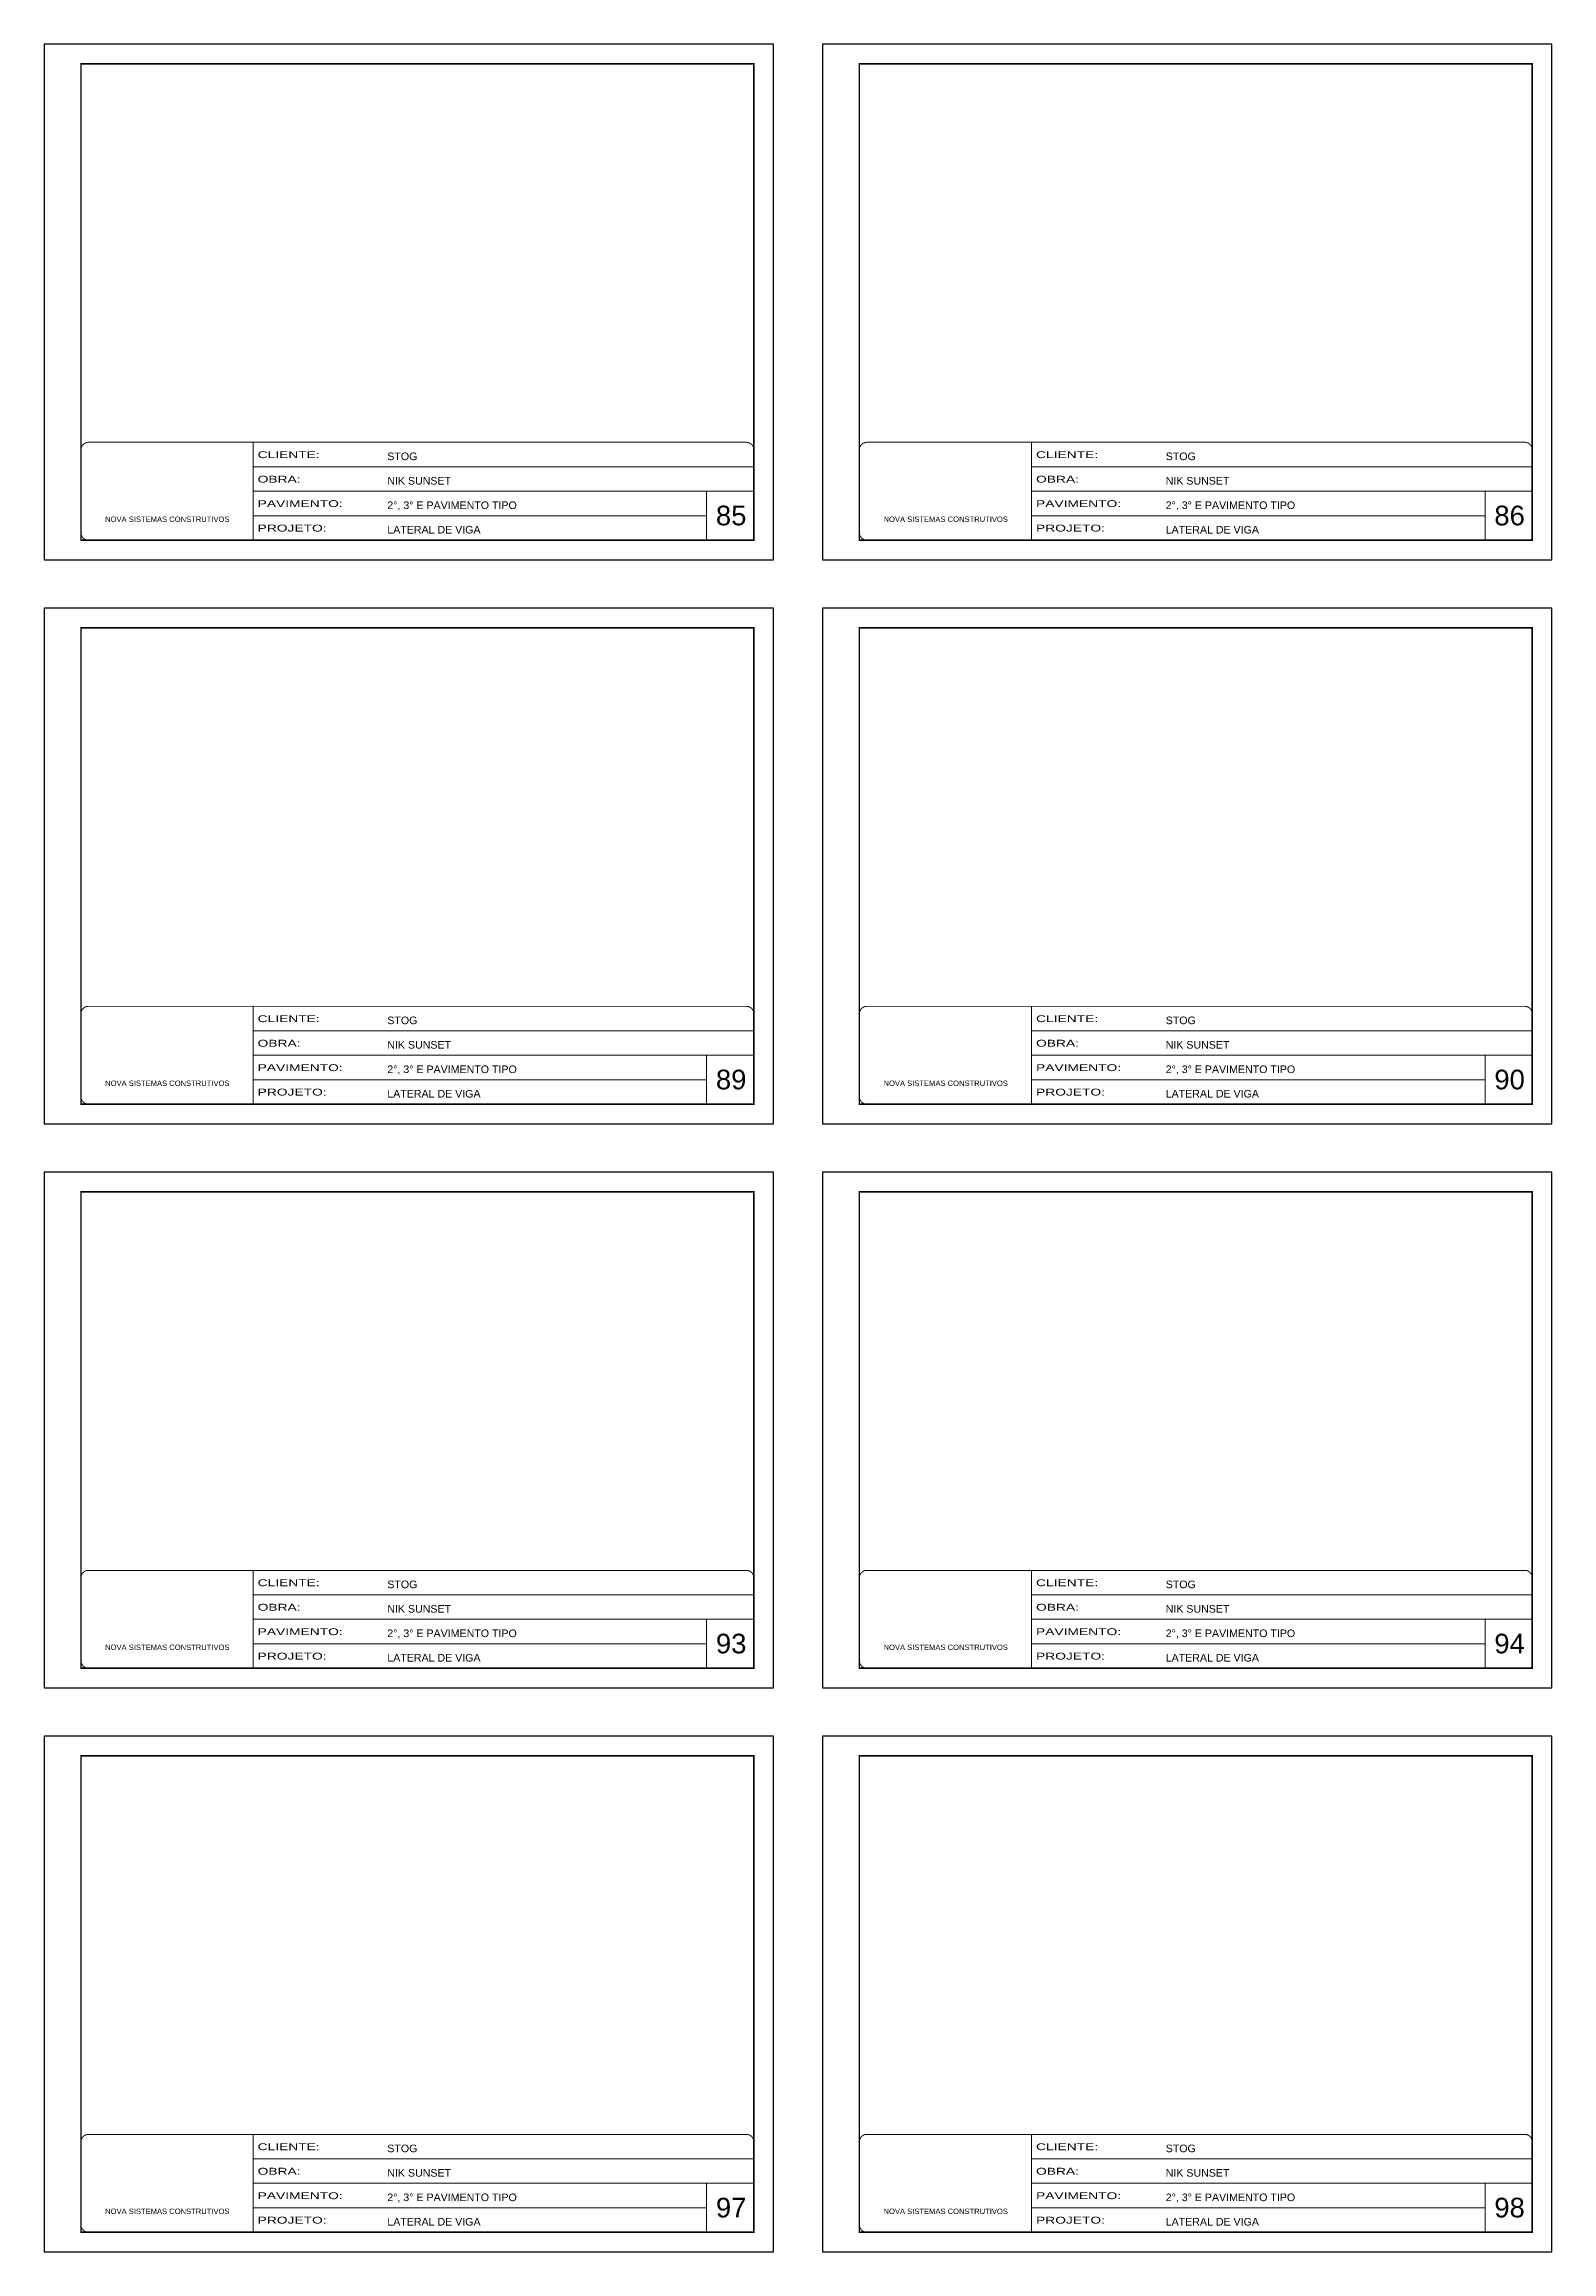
# Model space of a CAD drawing. Extents: x -10448 to -1189, y -11772 to 17235.
# Drawn here: x -10448 to -7378, y -11772 to -7276 of the extents above; entities that cross this region are included whole.
import ezdxf

# ---------------------------------------------------------------- set-up
doc = ezdxf.new("R2010")
doc.units = 0
doc.linetypes.add('CONTINUO', pattern=[0])
doc.linetypes.add('DASHED', pattern=[0.75, 0.5, -0.25])
for name, color, linetype, lineweight in [('CARIMBO', 255, 'Continuous', 9), ('Folhas', 255, 'Continuous', 9), ('SARRAFO DE PRESSAO', 251, 'DASHED', 9)]:
    doc.layers.add(name, color=color, linetype=linetype, lineweight=lineweight)
doc.layers.add('Laje_Perimetro', color=7, linetype='Continuous', plot=False)
doc.styles.add('ARIAL', font='arial.ttf')
doc.styles.add('Tecnologia', font='')
doc.styles.get('Tecnologia').set_extended_font_data('Forgotten Futurist')

# ---------------------------------------------------------------- blocks, each defined once
blk = doc.blocks.new('9999999999')
at = {"color": 30, "linetype": 'CONTINUO'}
for p, q in [((98564.6, 34230.2), (98564.6, 34429.4)), ((98564.6, 34379.6), (99584, 34379.6)), ((98564.6, 34329.8), (99488, 34329.8)), ((99584, 34329.8), (99488, 34329.8)), ((99488, 34329.8), (99488, 34230.2)), ((98564.6, 34280), (99488, 34280))]:
    blk.add_line(p, q, dxfattribs=at)
at = {"color": 30, "linetype": 'CONTINUO', "const_width": 2}
blk.add_lwpolyline([(99584, 34230.2), (99584, 34414.4, 0.414214), (99569, 34429.4), (98229, 34429.4, 0.414214), (98214, 34414.4), (98214, 34245.2, 0.414214), (98229, 34230.2), (99584, 34230.2)], format="xyb", dxfattribs=at)
at = {"layer": 'Folhas'}
blk.add_lwpolyline([(98139, 34190.2), (99624, 34190.2), (99624, 35240.2), (98139, 35240.2)], close=True, dxfattribs=at)
at = {"layer": 'Folhas', "color": 30, "const_width": 3}
blk.add_lwpolyline([(98214, 34230.2), (99584, 34230.2), (99584, 35200.2), (98214, 35200.2)], close=True, dxfattribs=at)
at = {"color": 7, "linetype": 'Continuous', "ltscale": 5, "style": 'ARIAL'}
for s, height, p in [('STOG', 15.48, (98837.7, 34393.1)), ('NIK SUNSET', 15.48, (98837.7, 34343.3)), ('2°, 3° E PAVIMENTO TIPO', 15.483, (98837.7, 34293.5)), ('NOVA SISTEMAS CONSTRUTIVOS', 11.059, (98263.2, 34267.2)), ('LATERAL DE VIGA', 15.483, (98837.7, 34243.7))]:
    blk.add_text(s, height=height, dxfattribs=at).set_placement(p)
at = {"layer": 'Folhas', "color": 7, "style": 'Tecnologia', "width": 1.5}
for s, p in [('CLIENTE:', (98573.7, 34397.2)), ('OBRA:', (98573.7, 34347.3)), ('PAVIMENTO:', (98573.7, 34297.5)), ('PROJETO:', (98573.7, 34247.7))]:
    blk.add_text(s, height=14, dxfattribs=at).set_placement(p)

msp = doc.modelspace()

# ---------------------------------------------------------------- linework, layer by layer
at = {"layer": 'Laje_Perimetro'}
for points in [[(-8963.28, -7275.85), (-10448.28, -7275.85), (-10448.28, -8325.85), (-8963.28, -8325.85)], [(-7378.28, -7275.85), (-8863.28, -7275.85), (-8863.28, -8325.85), (-7378.28, -8325.85)], [(-8963.28, -8424.42), (-10448.28, -8424.42), (-10448.28, -9474.42), (-8963.28, -9474.42)], [(-7378.28, -8424.42), (-8863.28, -8424.42), (-8863.28, -9474.42), (-7378.28, -9474.42)], [(-8963.28, -9573), (-10448.28, -9573), (-10448.28, -10623), (-8963.28, -10623)], [(-7378.28, -9573), (-8863.28, -9573), (-8863.28, -10623), (-7378.28, -10623)], [(-8963.28, -10721.57), (-10448.28, -10721.57), (-10448.28, -11771.57), (-8963.28, -11771.57)], [(-7378.28, -10721.57), (-8863.28, -10721.57), (-8863.28, -11771.57), (-7378.28, -11771.57)]]:
    msp.add_lwpolyline(points, close=True, dxfattribs=at)

# ---------------------------------------------------------------- block references
at = {"layer": 'SARRAFO DE PRESSAO', "color": 6, "linetype": 'ByBlock'}
for p in [(-108587.26, -42516.05), (-107002.26, -42516.05), (-108587.26, -43664.63), (-107002.26, -43664.63), (-108587.26, -44813.2), (-107002.26, -44813.2), (-108587.26, -45961.78), (-107002.26, -45961.78)]:
    msp.add_blockref('9999999999', p, dxfattribs=at)

# ---------------------------------------------------------------- texts
at = {"layer": 'CARIMBO', "style": 'ARIAL'}
for s, p in [('85', (-9080.42, -8255.71)), ('86', (-7495.42, -8255.71)), ('89', (-9080.42, -9404.28)), ('90', (-7495.42, -9404.28)), ('93', (-9080.42, -10552.86)), ('94', (-7495.42, -10552.86)), ('97', (-9080.42, -11701.43)), ('98', (-7495.42, -11701.43))]:
    msp.add_text(s, height=40, dxfattribs=at).set_placement(p)

doc.saveas('drawing.dxf')
